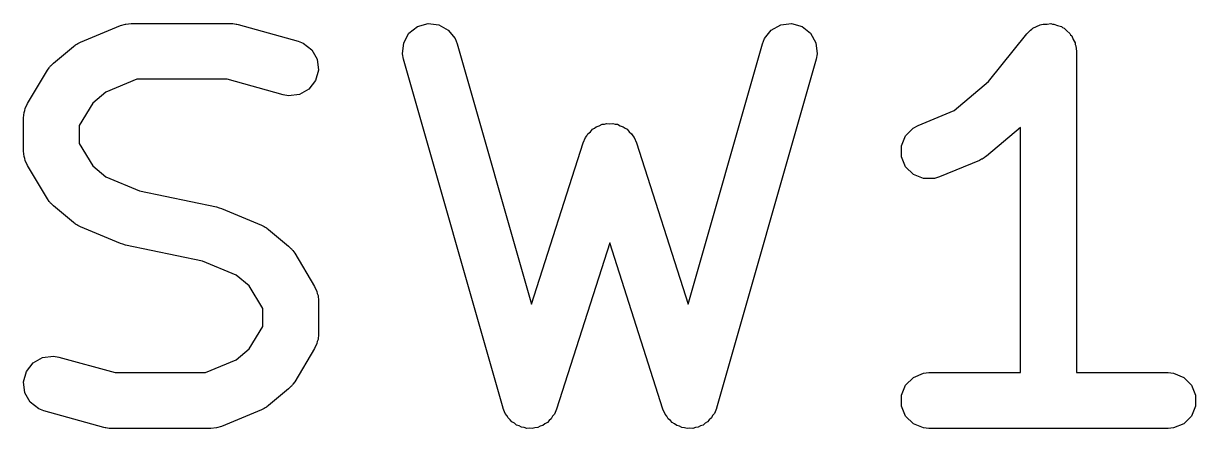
# Model space of a CAD drawing. Extents: x 2.5 to 13.9, y -9.4 to -3.9.
# Drawn here: x 2.8494 to 3.0174, y -5.1061 to -5.0481 of the extents above; entities that cross this region are included whole.
import ezdxf

# ---------------------------------------------------------------- set-up
doc = ezdxf.new("R2010")
doc.units = 0
doc.header["$MEASUREMENT"] = 0
doc.layers.add('BLACK', color=7, linetype='CONTINUOUS')

msp = doc.modelspace()

# ---------------------------------------------------------------- linework, layer by layer
at = {"layer": 'BLACK', "linetype": 'CONTINUOUS'}
for p, q in [((2.85762, -5.05075), (2.86334, -5.04837)), ((2.86334, -5.04837), (2.86409, -5.04814)), ((2.86409, -5.04814), (2.86409, -5.04814)), ((2.86409, -5.04814), (2.8641, -5.04814)), ((2.8641, -5.04814), (2.86488, -5.04806)), ((2.86488, -5.04806), (2.87916, -5.04806)), ((2.87916, -5.04806), (2.87938, -5.04808)), ((2.87938, -5.04808), (2.87946, -5.04807)), ((2.87946, -5.04807), (2.8797, -5.04811)), ((2.8797, -5.04811), (2.87994, -5.04814)), ((2.87994, -5.04814), (2.88002, -5.04817)), ((2.88002, -5.04817), (2.88023, -5.04821)), ((2.88023, -5.04821), (2.88881, -5.05059)), ((2.90468, -5.04947), (2.90591, -5.0485)), ((2.90591, -5.0485), (2.90741, -5.04807)), ((2.90741, -5.04807), (2.90896, -5.04825)), ((2.90896, -5.04825), (2.91032, -5.04901)), ((2.91032, -5.04901), (2.91129, -5.05023)), ((2.95561, -5.05023), (2.95658, -5.04901)), ((2.95658, -5.04901), (2.95794, -5.04825)), ((2.95794, -5.04825), (2.95949, -5.04807)), ((2.95949, -5.04807), (2.96099, -5.0485)), ((2.96099, -5.0485), (2.96221, -5.04947)), ((2.99318, -5.04956), (2.99373, -5.049)), ((2.99373, -5.049), (2.99393, -5.04889)), ((2.99393, -5.04889), (2.99408, -5.04874)), ((2.99408, -5.04874), (2.9946, -5.04852)), ((2.9946, -5.04852), (2.9951, -5.04825)), ((2.9951, -5.04825), (2.99532, -5.04822)), ((2.99532, -5.04822), (2.99553, -5.04814)), ((2.99553, -5.04814), (2.99609, -5.04814)), ((2.99609, -5.04814), (2.99665, -5.04808)), ((2.99665, -5.04808), (2.99686, -5.04814)), ((2.99686, -5.04814), (2.99709, -5.04814)), ((2.99709, -5.04814), (2.99761, -5.04835)), ((2.99761, -5.04835), (2.99815, -5.04851)), ((2.99815, -5.04851), (2.99832, -5.04865)), ((2.99832, -5.04865), (2.99853, -5.04874)), ((2.99853, -5.04874), (2.99893, -5.04913)), ((2.99893, -5.04913), (2.99937, -5.04949)), ((2.85686, -5.05119), (2.85693, -5.05112)), ((2.85693, -5.05112), (2.8571, -5.05103)), ((2.8571, -5.05103), (2.85725, -5.05093)), ((2.85725, -5.05093), (2.85735, -5.0509)), ((2.85735, -5.0509), (2.85762, -5.05075)), ((2.88881, -5.05059), (2.88954, -5.05087)), ((2.88954, -5.05087), (2.89077, -5.05183)), ((2.90375, -5.05239), (2.90393, -5.05084)), ((2.90393, -5.05084), (2.90468, -5.04947)), ((2.91129, -5.05023), (2.91158, -5.05096)), ((2.91158, -5.05096), (2.92224, -5.08826)), ((2.94466, -5.08826), (2.95532, -5.05096)), ((2.95532, -5.05096), (2.95561, -5.05023)), ((2.96221, -5.04947), (2.96297, -5.05084)), ((2.96297, -5.05084), (2.96315, -5.05239)), ((2.98772, -5.05639), (2.99318, -5.04956)), ((2.99937, -5.04949), (2.99947, -5.04968)), ((2.99947, -5.04968), (2.99963, -5.04984)), ((2.99963, -5.04984), (2.99985, -5.05036)), ((2.99985, -5.05036), (3.00012, -5.05085)), ((3.00012, -5.05085), (3.00014, -5.05107)), ((3.00014, -5.05107), (3.00023, -5.05128)), ((2.85375, -5.05375), (2.8566, -5.05137)), ((2.8566, -5.05137), (2.85686, -5.05119)), ((2.89077, -5.05183), (2.89153, -5.05319)), ((2.90389, -5.05316), (2.90375, -5.05239)), ((2.96315, -5.05239), (2.96301, -5.05316)), ((3.00023, -5.05128), (3.00031, -5.05206)), ((3.00031, -5.05206), (3.00031, -5.09806)), ((2.85288, -5.05477), (2.85315, -5.0544)), ((2.85315, -5.0544), (2.85319, -5.05431)), ((2.85319, -5.05431), (2.85328, -5.05423)), ((2.85328, -5.05423), (2.85334, -5.05414)), ((2.85334, -5.05414), (2.85343, -5.05407)), ((2.85343, -5.05407), (2.85375, -5.05375)), ((2.89153, -5.05319), (2.89172, -5.05474)), ((2.91817, -5.10316), (2.90389, -5.05316)), ((2.96301, -5.05316), (2.94872, -5.10316)), ((2.85002, -5.05953), (2.85288, -5.05477)), ((2.86568, -5.05606), (2.86126, -5.0579)), ((2.87862, -5.05606), (2.86568, -5.05606)), ((2.88666, -5.0583), (2.87862, -5.05606)), ((2.89172, -5.05474), (2.89131, -5.05624)), ((2.89034, -5.05747), (2.88899, -5.05824)), ((2.89131, -5.05624), (2.89034, -5.05747)), ((2.98278, -5.06051), (2.98772, -5.05639)), ((2.85939, -5.05946), (2.85745, -5.06269)), ((2.86126, -5.0579), (2.85939, -5.05946)), ((2.88744, -5.05843), (2.88666, -5.0583)), ((2.88899, -5.05824), (2.88744, -5.05843)), ((2.84945, -5.06159), (2.84953, -5.0608)), ((2.84953, -5.0608), (2.84964, -5.06053)), ((2.84964, -5.06053), (2.84968, -5.06024)), ((2.84968, -5.06024), (2.85002, -5.05953)), ((2.97762, -5.06265), (2.98278, -5.06051)), ((2.84945, -5.06635), (2.84945, -5.06159)), ((2.85745, -5.06269), (2.85745, -5.06524)), ((2.93126, -5.06306), (2.93151, -5.06285)), ((2.93151, -5.06285), (2.93194, -5.06271)), ((2.93194, -5.06271), (2.93235, -5.0625)), ((2.93235, -5.0625), (2.93268, -5.06247)), ((2.93268, -5.06247), (2.933, -5.06237)), ((2.933, -5.06237), (2.93345, -5.06241)), ((2.93345, -5.06241), (2.9339, -5.06237)), ((2.9339, -5.06237), (2.93422, -5.06247)), ((2.93422, -5.06247), (2.93455, -5.0625)), ((2.93455, -5.0625), (2.93496, -5.06271)), ((2.93496, -5.06271), (2.93539, -5.06285)), ((2.93539, -5.06285), (2.93564, -5.06306)), ((2.97693, -5.06303), (2.97762, -5.06265)), ((2.92964, -5.06513), (2.92995, -5.06441)), ((2.92995, -5.06441), (2.93017, -5.06415)), ((2.93017, -5.06415), (2.93032, -5.06386)), ((2.93032, -5.06386), (2.93067, -5.06356)), ((2.93067, -5.06356), (2.93096, -5.06322)), ((2.93096, -5.06322), (2.93126, -5.06306)), ((2.93564, -5.06306), (2.93594, -5.06322)), ((2.93594, -5.06322), (2.93623, -5.06356)), ((2.93623, -5.06356), (2.93658, -5.06386)), ((2.93658, -5.06386), (2.93673, -5.06415)), ((2.93673, -5.06415), (2.93695, -5.06441)), ((2.93695, -5.06441), (2.93726, -5.06513)), ((2.97524, -5.06557), (2.97583, -5.06413)), ((2.97583, -5.06413), (2.97693, -5.06303)), ((2.99231, -5.06298), (2.98744, -5.06704)), ((2.99231, -5.09806), (2.99231, -5.06298)), ((2.85745, -5.06524), (2.85939, -5.06847)), ((2.92224, -5.08826), (2.92964, -5.06513)), ((2.93726, -5.06513), (2.94466, -5.08826)), ((2.97524, -5.06714), (2.97524, -5.06557)), ((2.84953, -5.06713), (2.84945, -5.06635)), ((2.84964, -5.0674), (2.84953, -5.06713)), ((2.84968, -5.0677), (2.84964, -5.0674)), ((2.85002, -5.06841), (2.84968, -5.0677)), ((2.97584, -5.06858), (2.97524, -5.06714)), ((2.98642, -5.06766), (2.9807, -5.07004)), ((2.98669, -5.06751), (2.98642, -5.06766)), ((2.98679, -5.06748), (2.98669, -5.06751)), ((2.98694, -5.06738), (2.98679, -5.06748)), ((2.98711, -5.06729), (2.98694, -5.06738)), ((2.98718, -5.06722), (2.98711, -5.06729)), ((2.98744, -5.06704), (2.98718, -5.06722)), ((2.85288, -5.07317), (2.85002, -5.06841)), ((2.85939, -5.06847), (2.86126, -5.07003)), ((2.97695, -5.06968), (2.97584, -5.06858)), ((2.86126, -5.07003), (2.86607, -5.07203)), ((2.97839, -5.07027), (2.97695, -5.06968)), ((2.97995, -5.07027), (2.97839, -5.07027)), ((2.9807, -5.07004), (2.97995, -5.07027)), ((2.86607, -5.07203), (2.87712, -5.07434)), ((2.85315, -5.07353), (2.85288, -5.07317)), ((2.85319, -5.07362), (2.85315, -5.07353)), ((2.85328, -5.0737), (2.85319, -5.07362)), ((2.85334, -5.0738), (2.85328, -5.0737)), ((2.85343, -5.07386), (2.85334, -5.0738)), ((2.85375, -5.07418), (2.85343, -5.07386)), ((2.8566, -5.07656), (2.85375, -5.07418)), ((2.87712, -5.07434), (2.87748, -5.07445)), ((2.87748, -5.07445), (2.87784, -5.07456)), ((2.87784, -5.07456), (2.88356, -5.07694)), ((2.85686, -5.07674), (2.8566, -5.07656)), ((2.85693, -5.07681), (2.85686, -5.07674)), ((2.8571, -5.0769), (2.85693, -5.07681)), ((2.85725, -5.077), (2.8571, -5.0769)), ((2.85735, -5.07703), (2.85725, -5.077)), ((2.85762, -5.07718), (2.85735, -5.07703)), ((2.86334, -5.07956), (2.85762, -5.07718)), ((2.88356, -5.07694), (2.88384, -5.07709)), ((2.88384, -5.07709), (2.88393, -5.07712)), ((2.88393, -5.07712), (2.88409, -5.07722)), ((2.88409, -5.07722), (2.88425, -5.07731)), ((2.88425, -5.07731), (2.88432, -5.07738)), ((2.88432, -5.07738), (2.88458, -5.07756)), ((2.88458, -5.07756), (2.88744, -5.07994)), ((2.8637, -5.07967), (2.86334, -5.07956)), ((2.86406, -5.07979), (2.8637, -5.07967)), ((2.93345, -5.07947), (2.92583, -5.10328)), ((2.94107, -5.10328), (2.93345, -5.07947)), ((2.87512, -5.08209), (2.86406, -5.07979)), ((2.88744, -5.07994), (2.88776, -5.08027)), ((2.88776, -5.08027), (2.88784, -5.08033)), ((2.88784, -5.08033), (2.88791, -5.08042)), ((2.88791, -5.08042), (2.88799, -5.0805)), ((2.88799, -5.0805), (2.88804, -5.08059)), ((2.88804, -5.08059), (2.88831, -5.08096)), ((2.88831, -5.08096), (2.89116, -5.08572)), ((2.87992, -5.08409), (2.87512, -5.08209)), ((2.8818, -5.08565), (2.87992, -5.08409)), ((2.88373, -5.08888), (2.8818, -5.08565)), ((2.89116, -5.08572), (2.8915, -5.08643)), ((2.8915, -5.08643), (2.89154, -5.08672)), ((2.89154, -5.08672), (2.89166, -5.087)), ((2.89166, -5.087), (2.89173, -5.08778)), ((2.89173, -5.08778), (2.89173, -5.09254)), ((2.88373, -5.09143), (2.88373, -5.08888)), ((2.8818, -5.09466), (2.88373, -5.09143)), ((2.89173, -5.09254), (2.89166, -5.09332)), ((2.87992, -5.09622), (2.8818, -5.09466)), ((2.89116, -5.0946), (2.88831, -5.09936)), ((2.8915, -5.09389), (2.89116, -5.0946)), ((2.89154, -5.09359), (2.8915, -5.09389)), ((2.89166, -5.09332), (2.89154, -5.09359)), ((2.85084, -5.09665), (2.8522, -5.09588)), ((2.8522, -5.09588), (2.85375, -5.09569)), ((2.85375, -5.09569), (2.85452, -5.09583)), ((2.85452, -5.09583), (2.86257, -5.09806)), ((2.87551, -5.09806), (2.87992, -5.09622)), ((2.84946, -5.09938), (2.84988, -5.09788)), ((2.84988, -5.09788), (2.85084, -5.09665)), ((2.86257, -5.09806), (2.87551, -5.09806)), ((2.97694, -5.09874), (2.97838, -5.09814)), ((2.97838, -5.09814), (2.97916, -5.09806)), ((2.97916, -5.09806), (2.99231, -5.09806)), ((3.00031, -5.09806), (3.01345, -5.09806)), ((3.01345, -5.09806), (3.01423, -5.09814)), ((3.01423, -5.09814), (3.01567, -5.09874)), ((2.84965, -5.10093), (2.84946, -5.09938)), ((2.88799, -5.09981), (2.88791, -5.0999)), ((2.88804, -5.09972), (2.88799, -5.09981)), ((2.88831, -5.09936), (2.88804, -5.09972)), ((2.97584, -5.09984), (2.97694, -5.09874)), ((3.01567, -5.09874), (3.01677, -5.09984)), ((2.85042, -5.10229), (2.84965, -5.10093)), ((2.88744, -5.10037), (2.88458, -5.10275)), ((2.88776, -5.10005), (2.88744, -5.10037)), ((2.88784, -5.09999), (2.88776, -5.10005)), ((2.88791, -5.0999), (2.88784, -5.09999)), ((2.97524, -5.10128), (2.97584, -5.09984)), ((2.97524, -5.10284), (2.97524, -5.10128)), ((3.01677, -5.09984), (3.01737, -5.10128)), ((3.01737, -5.10128), (3.01737, -5.10284)), ((2.85165, -5.10325), (2.85042, -5.10229)), ((2.88409, -5.10309), (2.88393, -5.10319)), ((2.88425, -5.103), (2.88409, -5.10309)), ((2.88432, -5.10293), (2.88425, -5.103)), ((2.88458, -5.10275), (2.88432, -5.10293)), ((2.91818, -5.10316), (2.91817, -5.10316)), ((2.91818, -5.10317), (2.91818, -5.10316)), ((2.91818, -5.10316), (2.91818, -5.10316)), ((2.91846, -5.10389), (2.91818, -5.10317)), ((2.94872, -5.10317), (2.94844, -5.10389)), ((2.94872, -5.10316), (2.94872, -5.10316)), ((2.94872, -5.10316), (2.94872, -5.10316)), ((2.94872, -5.10316), (2.94872, -5.10317)), ((2.97584, -5.10428), (2.97524, -5.10284)), ((3.01737, -5.10284), (3.01677, -5.10428)), ((2.85238, -5.10353), (2.85165, -5.10325)), ((2.86095, -5.10592), (2.85238, -5.10353)), ((2.88356, -5.10337), (2.87784, -5.10575)), ((2.88384, -5.10322), (2.88356, -5.10337)), ((2.88393, -5.10319), (2.88384, -5.10322)), ((2.91871, -5.1042), (2.91846, -5.10389)), ((2.91889, -5.10455), (2.91871, -5.1042)), ((2.91919, -5.1048), (2.91889, -5.10455)), ((2.91943, -5.10511), (2.91919, -5.1048)), ((2.92507, -5.10465), (2.92476, -5.10489)), ((2.92526, -5.1043), (2.92507, -5.10465)), ((2.92552, -5.104), (2.92526, -5.1043)), ((2.92583, -5.10329), (2.92552, -5.104)), ((2.92583, -5.10328), (2.92583, -5.10328)), ((2.92583, -5.10328), (2.92583, -5.10328)), ((2.92583, -5.10328), (2.92583, -5.10329)), ((2.94107, -5.10329), (2.94107, -5.10328)), ((2.94107, -5.10328), (2.94107, -5.10328)), ((2.94107, -5.10328), (2.94107, -5.10328)), ((2.94138, -5.104), (2.94107, -5.10329)), ((2.94163, -5.1043), (2.94138, -5.104)), ((2.94183, -5.10465), (2.94163, -5.1043)), ((2.94213, -5.10489), (2.94183, -5.10465)), ((2.94771, -5.1048), (2.94746, -5.10511)), ((2.94801, -5.10455), (2.94771, -5.1048)), ((2.94819, -5.1042), (2.94801, -5.10455)), ((2.94844, -5.10389), (2.94819, -5.1042)), ((2.97694, -5.10539), (2.97584, -5.10428)), ((3.01677, -5.10428), (3.01567, -5.10539)), ((2.86116, -5.10595), (2.86095, -5.10592)), ((2.86124, -5.10598), (2.86116, -5.10595)), ((2.86148, -5.10601), (2.86124, -5.10598)), ((2.86172, -5.10605), (2.86148, -5.10601)), ((2.8618, -5.10604), (2.86172, -5.10605)), ((2.86202, -5.10606), (2.8618, -5.10604)), ((2.87631, -5.10606), (2.86202, -5.10606)), ((2.87709, -5.10598), (2.87631, -5.10606)), ((2.87784, -5.10575), (2.87709, -5.10598)), ((2.87709, -5.10598), (2.87709, -5.10598)), ((2.87709, -5.10598), (2.87709, -5.10598)), ((2.91978, -5.1053), (2.91943, -5.10511)), ((2.92008, -5.10556), (2.91978, -5.1053)), ((2.92045, -5.10568), (2.92008, -5.10556)), ((2.9208, -5.10587), (2.92045, -5.10568)), ((2.92119, -5.10591), (2.9208, -5.10587)), ((2.92157, -5.10604), (2.92119, -5.10591)), ((2.92196, -5.106), (2.92157, -5.10604)), ((2.92235, -5.10605), (2.92196, -5.106)), ((2.92273, -5.10594), (2.92235, -5.10605)), ((2.92312, -5.10591), (2.92273, -5.10594)), ((2.92347, -5.10573), (2.92312, -5.10591)), ((2.92385, -5.10562), (2.92347, -5.10573)), ((2.92416, -5.10537), (2.92385, -5.10562)), ((2.92451, -5.10519), (2.92416, -5.10537)), ((2.92476, -5.10489), (2.92451, -5.10519)), ((2.94239, -5.10519), (2.94213, -5.10489)), ((2.94274, -5.10537), (2.94239, -5.10519)), ((2.94305, -5.10562), (2.94274, -5.10537)), ((2.94343, -5.10573), (2.94305, -5.10562)), ((2.94377, -5.10591), (2.94343, -5.10573)), ((2.94417, -5.10594), (2.94377, -5.10591)), ((2.94455, -5.10605), (2.94417, -5.10594)), ((2.94494, -5.106), (2.94455, -5.10605)), ((2.94533, -5.10604), (2.94494, -5.106)), ((2.94571, -5.10591), (2.94533, -5.10604)), ((2.9461, -5.10587), (2.94571, -5.10591)), ((2.94644, -5.10568), (2.9461, -5.10587)), ((2.94682, -5.10556), (2.94644, -5.10568)), ((2.94712, -5.1053), (2.94682, -5.10556)), ((2.94746, -5.10511), (2.94712, -5.1053)), ((2.97838, -5.10598), (2.97694, -5.10539)), ((2.97916, -5.10606), (2.97838, -5.10598)), ((3.01345, -5.10606), (2.97916, -5.10606)), ((3.01423, -5.10598), (3.01345, -5.10606)), ((3.01567, -5.10539), (3.01423, -5.10598))]:
    msp.add_line(p, q, dxfattribs=at)

doc.saveas('drawing.dxf')
